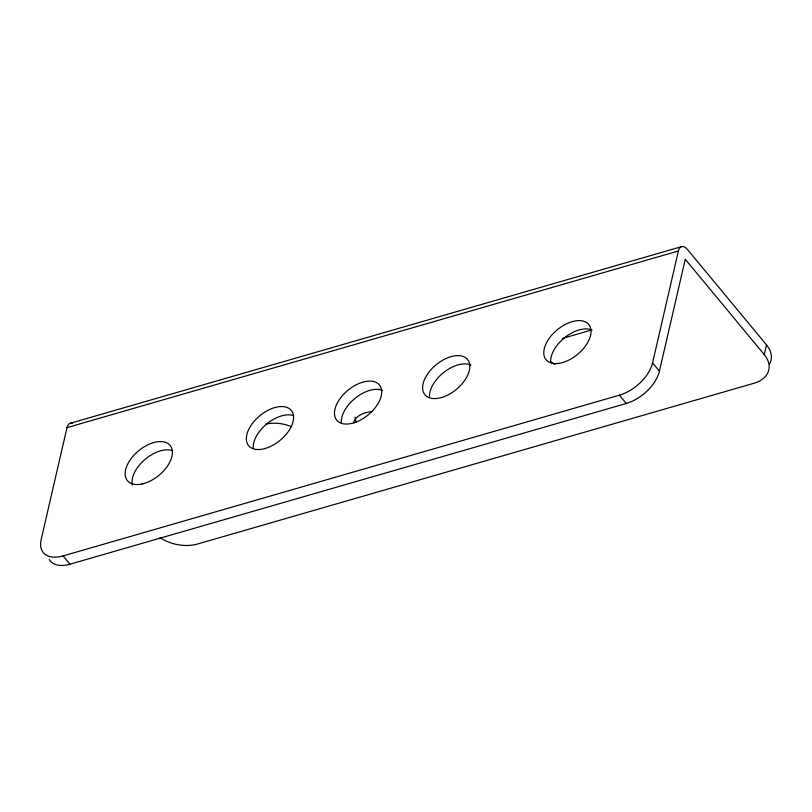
<?xml version="1.0" encoding="UTF-8"?>
<svg xmlns="http://www.w3.org/2000/svg" width="812" height="812" viewBox="0 0 812 812"><rect width="100%" height="100%" fill="white"/><g stroke="black" fill="none" stroke-linecap="round" stroke-linejoin="round"><path stroke-width="1.22" d="M72.38 423.346A13.175 6.486 73.9 0 0 67 427.63L41.158 539.544A32.937 18.991 -39.6 0 0 63.082 555.926L69.954 564.208L626.275 403.473A32.937 18.991 -39.6 0 0 659.425 371.185L685.267 259.272L764.244 354.6A32.937 21.477 13 0 1 753.871 383.284L197.549 544.02A32.937 21.477 13 0 1 160.055 537.656M63.082 555.926L619.404 395.18A32.937 18.991 -39.6 0 0 652.564 362.893L678.396 250.979A13.175 6.486 73.9 0 1 687.51 249.538L766.487 344.877A32.937 21.477 13 0 1 769.543 364.07M764.244 354.6L766.487 344.877M70.593 423.174L681.999 246.523M67 427.63L678.396 250.979M562.614 338.371L591.258 330.098M652.564 362.893L659.425 371.185M619.404 395.18L626.275 403.473M356.255 421.935A27.009 17.61 13 0 1 355.138 417.185M554.829 364.426A29.638 19.326 13 0 1 550.82 361.797M265.524 424.229A29.638 19.326 13 0 1 291.67 426.757M353.575 422.362A27.009 17.61 13 0 1 371.805 411.704M550.698 362.122A27.669 15.946 -39.6 0 1 565.345 337.102A27.669 15.946 -39.6 0 1 592.1 330.098M429.528 397.139A27.669 15.946 -39.6 0 1 444.164 372.109A27.669 15.946 -39.6 0 1 470.919 365.106M341.446 423.093A27.669 15.946 -39.6 0 1 355.423 398.053A27.669 15.946 -39.6 0 1 382.35 390.379M253.263 448.062A27.669 15.946 -39.6 0 1 266.488 424.168A27.669 15.946 -39.6 0 1 292.482 415.277M132.376 484.967A27.669 15.946 -39.6 0 1 145.084 459.369A27.669 15.946 -39.6 0 1 172.794 450.751M69.954 564.208A32.937 18.991 -39.6 0 1 49.258 559.559M142.059 483.982A27.669 15.946 -39.6 0 0 171.748 448.346A27.669 15.946 -39.6 0 0 132.549 456.78A27.669 15.946 -39.6 0 0 142.059 483.982M265.25 448.468A27.669 15.946 -39.6 0 0 292.361 412.019A27.669 15.946 -39.6 0 0 252.288 423.6A27.669 15.946 -39.6 0 0 265.25 448.468M354.022 422.808A27.669 15.946 -39.6 0 0 380.27 386.157A27.669 15.946 -39.6 0 0 339.984 398.722A27.669 15.946 -39.6 0 0 354.022 422.808M441.505 397.535A27.669 15.946 -39.6 0 0 468.615 361.096A27.669 15.946 -39.6 0 0 428.553 372.667A27.669 15.946 -39.6 0 0 441.505 397.535M562.686 362.528A27.669 15.946 -39.6 0 0 589.796 326.079A27.669 15.946 -39.6 0 0 549.724 337.66A27.669 15.946 -39.6 0 0 562.686 362.528"/></g></svg>
